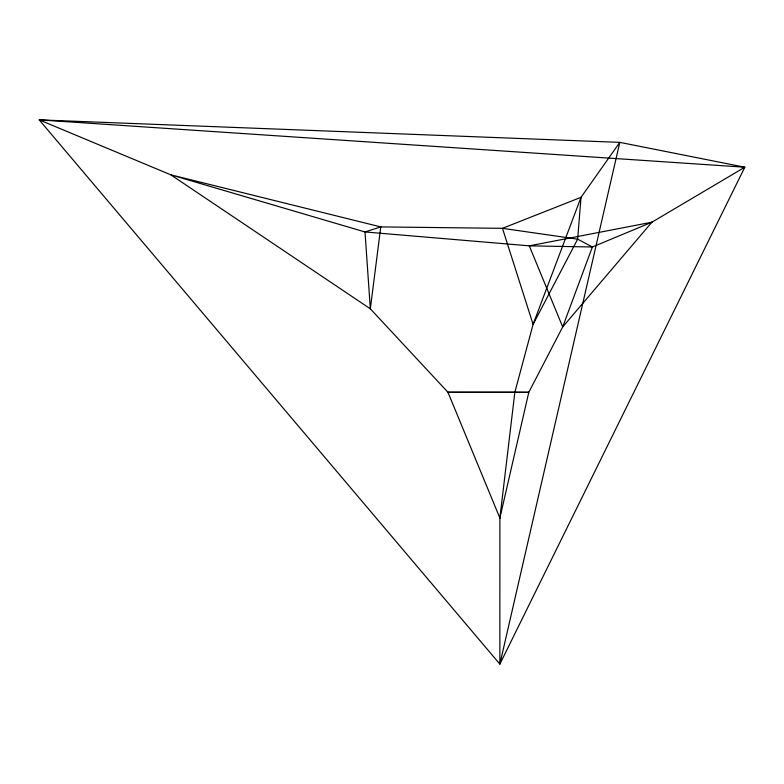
<?xml version="1.0" encoding="UTF-8"?>
<svg xmlns="http://www.w3.org/2000/svg" width="784" height="784" viewBox="0 0 784 784"><rect width="100%" height="100%" fill="white"/><g stroke="black" fill="none" stroke-linecap="round" stroke-linejoin="round"><path stroke-width="1.18" d="M499.878 518.048L499.869 664.126L39.2 119.874L619.791 142.365L744.8 167.217L499.869 664.126L619.791 142.365L581.022 197.323L533.091 324.37L514.853 392.235L499.878 518.048L447.938 392.245L370.332 308.818L170.843 174.832L39.2 119.874L744.8 167.217L651.916 222.195L592.371 246.989L529.288 245.843L365.011 231.956L170.843 174.832L380.779 226.909L502.475 228.33L577.641 239.159L592.371 246.989L562.696 326.938L528.798 392.304L499.878 518.048M581.022 197.323L577.641 239.159L533.091 324.37L502.475 228.33L581.022 197.323M380.779 226.909L370.332 308.818L365.011 231.956L380.779 226.909M651.916 222.195L562.696 326.938L529.288 245.843L651.916 222.195M514.853 392.235L447.938 392.245L528.798 392.304L514.853 392.235"/></g></svg>
